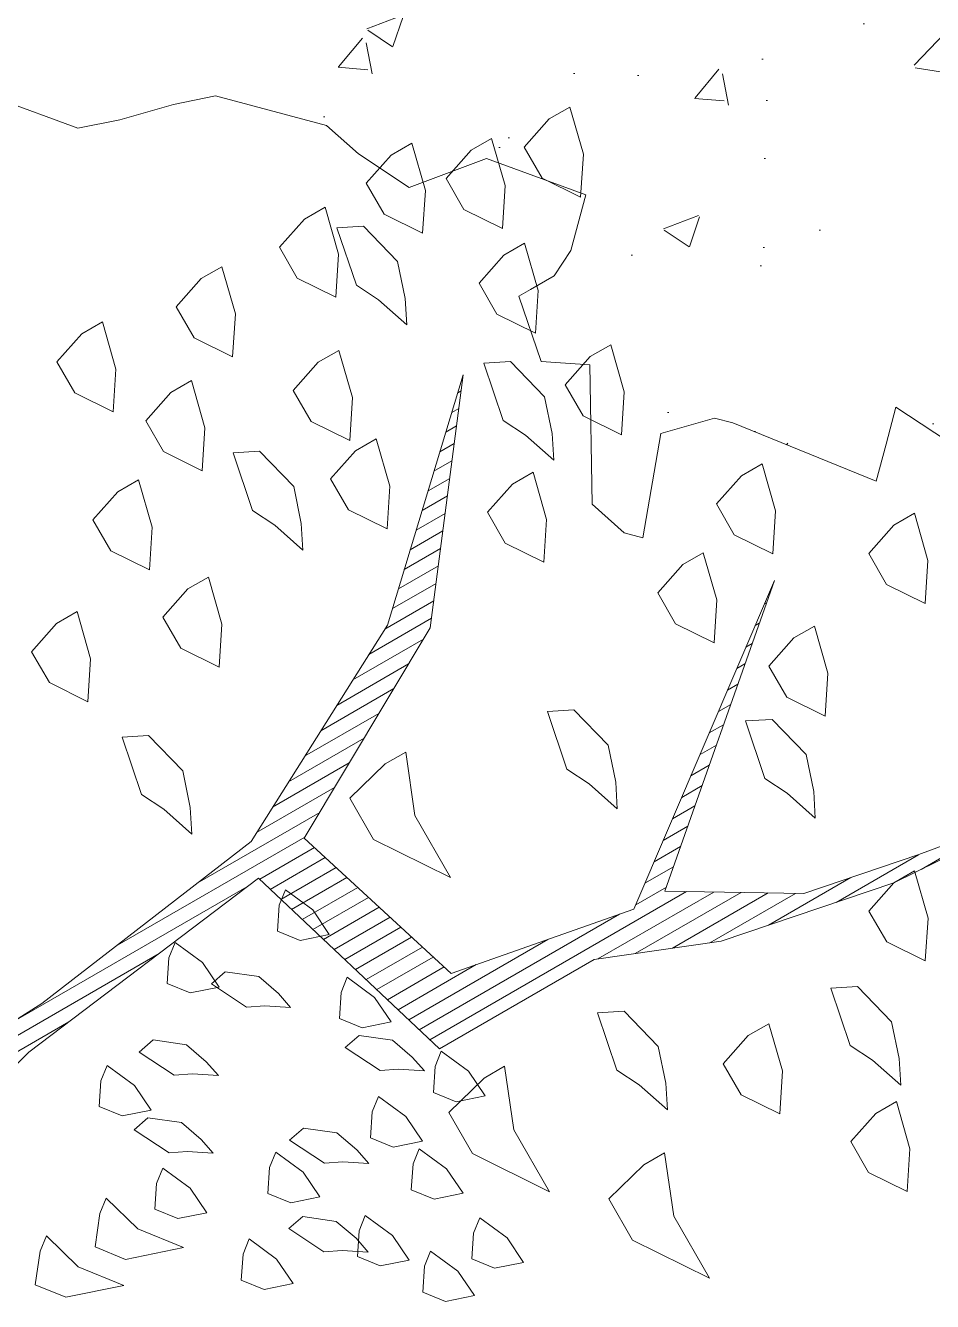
# Model space of a CAD drawing. Header units: metres. Extents: x 12093 to 20303, y 514 to 1412.
# Drawn here: x 19805.908 to 19806.836, y 684.401 to 685.705 of the extents above; entities that cross this region are included whole.
import ezdxf

# ---------------------------------------------------------------- set-up
doc = ezdxf.new("R2010")
doc.units = ezdxf.units.M
doc.layers.add('ARBOLES', color=52, linetype='Continuous', lineweight=13)
doc.layers.add('grass', color=64, linetype='Continuous', lineweight=13)
pattern_1 = [(50, (19136.99335, 73.14804), (0.36436934, -0.03187817), [0.0381, -0.4191]), (355, (19136.99335, 73.14804), (-0.07048565, 0.38211329), [0.03048, -0.33528]), (100.451, (19137.0237, 73.1454), (0.293885, 0.35023338), [0.03238, -0.35618]), (46.1842, (19136.99335, 73.24964), (0.54215808, -0.08408466), [0.05715, -0.62865]), (96.6356, (19137.03853, 73.24264), (0.47480847, 0.4948511), [0.04857, -0.53427]), (351.184, (19136.99335, 73.24964), (0.4748092, 0.49485024), [0.04572, -0.50292]), (21, (19137.04415, 73.22424), (0.30322976, -0.20453104), [0.0381, -0.4191]), (326, (19137.04415, 73.22424), (0.12360406, 0.36837593), [0.03048, -0.33528]), (71.4514, (19137.06942, 73.2072), (0.42683298, 0.16384572), [0.03238, -0.35618]), (37.5, (19136.99335, 73.14804), (0.006177207, 0.169110078), [0, -0.331216, 0, -0.34036, 0, -0.33655]), (7.5, (19136.99335, 73.14804), (0.133639325, 0.20036115), [0, -0.194056, 0, -0.323596, 0, -0.12827]), (327.5, (19136.88007, 73.14804), (0.27118119, -0.011457488), [0, -0.127, 0, -0.39624, 0, -0.52578]), (317.5, (19136.82927, 73.14804), (0.29625836, 0.05085298), [0, -0.1651, 0, -0.263144, 0, -0.37338])]

# ---------------------------------------------------------------- blocks, each defined once
blk = doc.blocks.new('ghgfghgh')
at = {"layer": 'ARBOLES', "lineweight": 20}
for p, q in [((20002.04074, 664.91544), (20002.08954, 665.07659)), ((20002.08954, 665.07659), (20002.06837, 664.91366)), ((20002.08603, 665.06501), (20002.0882, 665.06626)), ((20002.08221, 665.05238), (20002.08673, 665.05499)), ((20002.07838, 665.03974), (20002.08527, 665.04372)), ((20002.07456, 665.02711), (20002.0838, 665.03245)), ((20002.07073, 665.01448), (20002.08234, 665.02118)), ((20002.06691, 665.00184), (20002.08087, 665.00991)), ((20002.06308, 664.98921), (20002.07941, 664.99864)), ((20002.05925, 664.97657), (20002.07795, 664.98737)), ((20002.05543, 664.96394), (20002.07648, 664.97609)), ((20002.0516, 664.95131), (20002.07502, 664.96482)), ((20002.04778, 664.93867), (20002.07355, 664.95355)), ((20002.19964, 664.73235), (20002.29011, 664.94416)), ((20002.29011, 664.94416), (20002.21959, 664.74387)), ((20002.04395, 664.92604), (20002.07209, 664.94228)), ((20002.03908, 664.9128), (20002.07062, 664.93101)), ((20002.02874, 664.89641), (20002.06916, 664.91974)), ((20001.9528, 664.77601), (20002.04074, 664.91544)), ((20002.06837, 664.91366), (20001.98707, 664.77807)), ((20002.0184, 664.88001), (20002.06397, 664.90632)), ((20002.00805, 664.86361), (20002.05441, 664.89038)), ((20001.99771, 664.84722), (20002.04485, 664.87443)), ((20001.98737, 664.83082), (20002.03529, 664.85849)), ((20001.97703, 664.81443), (20002.02573, 664.84255)), ((20001.96669, 664.79803), (20002.01617, 664.8266)), ((20001.95635, 664.78164), (20002.00661, 664.81066)), ((20002.47074, 664.80022), (20002.36717, 664.74928)), ((20002.38328, 664.76745), (20002.47074, 664.80022)), ((20001.91811, 664.74913), (20001.99705, 664.79471)), ((20002.38477, 664.75794), (20002.43444, 664.78662)), ((20001.81804, 664.67161), (20001.9528, 664.77601)), ((20001.86529, 664.70821), (20001.98749, 664.77877)), ((20001.95839, 664.75154), (20001.99372, 664.77194)), ((20001.98707, 664.77807), (20002.08174, 664.69088)), ((20001.96525, 664.74508), (20002.00068, 664.76553)), ((20002.30911, 664.74236), (20002.38328, 664.76745)), ((20002.32986, 664.73666), (20002.38305, 664.76737)), ((20001.97211, 664.73861), (20002.00764, 664.75913)), ((20002.20674, 664.74898), (20002.22512, 664.75959)), ((20001.79871, 664.65935), (20001.95154, 664.74759)), ((20001.95767, 664.75222), (20001.80961, 664.64015)), ((20002.07434, 664.64228), (20001.95767, 664.75222)), ((20001.97897, 664.73215), (20002.0146, 664.75272)), ((20002.36717, 664.74928), (20002.25592, 664.71165)), ((20002.28626, 664.72191), (20002.33945, 664.75262)), ((20001.98583, 664.72568), (20002.02155, 664.74631)), ((20001.99269, 664.71922), (20002.02851, 664.7399)), ((20002.06815, 664.64811), (20002.23359, 664.74363)), ((20002.17642, 664.7002), (20002.25114, 664.74333)), ((20002.20048, 664.70366), (20002.26868, 664.74304)), ((20002.20083, 664.73514), (20002.22052, 664.74651)), ((20002.21959, 664.74387), (20002.30911, 664.74236)), ((20002.22454, 664.70713), (20002.28623, 664.74274)), ((20002.2486, 664.71059), (20002.30377, 664.74245)), ((20001.99955, 664.71276), (20002.03547, 664.73349)), ((20002.08174, 664.69088), (20002.19964, 664.73235)), ((20002.00641, 664.70629), (20002.04243, 664.72709)), ((20002.06129, 664.65458), (20002.19031, 664.72907)), ((20002.01327, 664.69983), (20002.04938, 664.72068)), ((20002.02013, 664.69336), (20002.05634, 664.71427)), ((20002.02699, 664.6869), (20002.0633, 664.70786)), ((20002.05443, 664.66104), (20002.1441, 664.71281)), ((20002.25592, 664.71165), (20002.17407, 664.69986)), ((20001.62714, 664.54987), (20001.89351, 664.70366)), ((20002.03385, 664.68043), (20002.07026, 664.70145)), ((20002.17407, 664.69986), (20002.07434, 664.64228)), ((20002.04071, 664.67397), (20002.07721, 664.69505)), ((20002.04757, 664.6675), (20002.09789, 664.69656)), ((20001.6623, 664.57283), (20001.81804, 664.67161)), ((20001.63575, 664.54441), (20001.83547, 664.65973)), ((20001.80961, 664.64015), (20001.70247, 664.53397))]:
    blk.add_line(p, q, dxfattribs=at)
at = {"layer": 'grass'}
for p, q in [((20001.77711, 665.25909), (20001.84114, 665.23554)), ((20001.90283, 665.25098), (20001.92989, 665.25652)), ((20001.92989, 665.25652), (20002.00148, 665.23733)), ((20001.8682, 665.24107), (20001.90283, 665.25098)), ((20002.15829, 665.24927), (20002.14499, 665.24159)), ((20002.167, 665.21883), (20002.15829, 665.24927)), ((20001.84114, 665.23554), (20001.8682, 665.24107)), ((20002.14499, 665.24159), (20002.12888, 665.22342)), ((20002.00148, 665.23733), (20002.02215, 665.219)), ((20002.0565, 665.22596), (20002.0432, 665.21828)), ((20002.0652, 665.19552), (20002.0565, 665.22596)), ((20002.10791, 665.22905), (20002.09461, 665.22137)), ((20002.11661, 665.19861), (20002.10791, 665.22905)), ((20002.02215, 665.219), (20002.05475, 665.19748)), ((20002.0432, 665.21828), (20002.02709, 665.20012)), ((20002.05475, 665.19748), (20002.10451, 665.21612)), ((20002.09461, 665.22137), (20002.0785, 665.2032)), ((20002.10451, 665.21612), (20002.16854, 665.19257)), ((20002.12888, 665.22342), (20002.1404, 665.20348)), ((20002.16521, 665.19121), (20002.167, 665.21883)), ((20002.02709, 665.20012), (20002.03861, 665.18017)), ((20002.0785, 665.2032), (20002.09002, 665.18325)), ((20002.1404, 665.20348), (20002.16521, 665.19121)), ((20002.06342, 665.1679), (20002.0652, 665.19552)), ((20002.11483, 665.17099), (20002.11661, 665.19861)), ((20002.16854, 665.19257), (20002.15894, 665.15677)), ((20002.0005, 665.18476), (20001.9872, 665.17708)), ((20002.0092, 665.15433), (20002.0005, 665.18476)), ((20002.09002, 665.18325), (20002.11483, 665.17099)), ((20001.9872, 665.17708), (20001.97109, 665.15892)), ((20002.03861, 665.18017), (20002.06342, 665.1679)), ((20002.00817, 665.17146), (20002.02531, 665.17249)), ((20002.02072, 665.13438), (20002.00817, 665.17146)), ((20002.02531, 665.17249), (20002.04731, 665.14973)), ((20001.97109, 665.15892), (20001.98261, 665.13897)), ((20002.12916, 665.16153), (20002.11586, 665.15385)), ((20002.13787, 665.13109), (20002.12916, 665.16153)), ((20002.00742, 665.1267), (20002.0092, 665.15433)), ((20002.04731, 665.14973), (20002.05218, 665.12595)), ((20002.11586, 665.15385), (20002.09975, 665.13568)), ((20002.15894, 665.15677), (20002.14818, 665.14047)), ((20001.93401, 665.14637), (20001.92071, 665.1387)), ((20001.94271, 665.11594), (20001.93401, 665.14637)), ((20001.92071, 665.1387), (20001.9046, 665.12053)), ((20001.98261, 665.13897), (20002.00742, 665.1267)), ((20002.03505, 665.12492), (20002.02072, 665.13438)), ((20002.09975, 665.13568), (20002.11127, 665.11574)), ((20002.14818, 665.14047), (20002.13305, 665.13174)), ((20002.05321, 665.10881), (20002.03505, 665.12492)), ((20002.05218, 665.12595), (20002.05321, 665.10881)), ((20002.13305, 665.13174), (20002.12549, 665.12737)), ((20002.12549, 665.12737), (20002.13976, 665.08518)), ((20002.13608, 665.10347), (20002.13787, 665.13109)), ((20001.9046, 665.12053), (20001.91612, 665.10058)), ((20001.85703, 665.1108), (20001.84373, 665.10312)), ((20001.86574, 665.08036), (20001.85703, 665.1108)), ((20001.94093, 665.08831), (20001.94271, 665.11594)), ((20002.11127, 665.11574), (20002.13608, 665.10347)), ((20001.84373, 665.10312), (20001.82762, 665.08495)), ((20001.91612, 665.10058), (20001.94093, 665.08831)), ((20002.00948, 665.09243), (20001.99618, 665.08475)), ((20002.01818, 665.06199), (20002.00948, 665.09243)), ((20002.18468, 665.09606), (20002.17139, 665.08839)), ((20002.19339, 665.06563), (20002.18468, 665.09606)), ((20001.82762, 665.08495), (20001.83914, 665.06501)), ((20001.99618, 665.08475), (20001.98007, 665.06659)), ((20002.10284, 665.08427), (20002.11998, 665.0853)), ((20002.11538, 665.04719), (20002.10284, 665.08427)), ((20002.11998, 665.0853), (20002.14198, 665.06254)), ((20002.13976, 665.08518), (20002.17119, 665.08315)), ((20002.13976, 665.08518), (20002.13976, 665.08518)), ((20002.17139, 665.08839), (20002.15528, 665.07022)), ((20001.86395, 665.05274), (20001.86574, 665.08036)), ((20002.17119, 665.08315), (20002.17268, 664.99323)), ((20001.91434, 665.07296), (20001.90104, 665.06528)), ((20001.92304, 665.04252), (20001.91434, 665.07296)), ((20002.15528, 665.07022), (20002.1668, 665.05027)), ((20001.83914, 665.06501), (20001.86395, 665.05274)), ((20001.90104, 665.06528), (20001.88493, 665.04712)), ((20001.98007, 665.06659), (20001.99159, 665.04664)), ((20002.0164, 665.03437), (20002.01818, 665.06199)), ((20002.14198, 665.06254), (20002.14685, 665.03876)), ((20002.19161, 665.038), (20002.19339, 665.06563)), ((20002.36211, 665.03199), (20002.3685, 665.05585)), ((20002.3685, 665.05585), (20002.4989, 664.96976)), ((20001.88493, 665.04712), (20001.89645, 665.02717)), ((20001.99159, 665.04664), (20002.0164, 665.03437)), ((20002.12971, 665.03773), (20002.11538, 665.04719)), ((20002.1668, 665.05027), (20002.19161, 665.038)), ((20002.21689, 665.03893), (20002.25152, 665.04883)), ((20002.25152, 665.04883), (20002.26345, 665.04564)), ((20002.26345, 665.04564), (20002.35572, 665.00812)), ((20001.92126, 665.0149), (20001.92304, 665.04252)), ((20002.03354, 665.0354), (20002.02024, 665.02772)), ((20002.04225, 665.00496), (20002.03354, 665.0354)), ((20002.14788, 665.02162), (20002.12971, 665.03773)), ((20002.14685, 665.03876), (20002.14788, 665.02162)), ((20002.20528, 664.9717), (20002.21689, 665.03893)), ((20001.89645, 665.02717), (20001.92126, 665.0149)), ((20001.94121, 665.02642), (20001.95834, 665.02744)), ((20001.95375, 664.98933), (20001.94121, 665.02642)), ((20001.95834, 665.02744), (20001.98035, 665.00469)), ((20002.02024, 665.02772), (20002.00413, 665.00955)), ((20002.35572, 665.00812), (20002.36211, 665.03199)), ((20002.28216, 665.01936), (20002.26886, 665.01168)), ((20002.29087, 664.98893), (20002.28216, 665.01936)), ((20002.13458, 665.01394), (20002.12128, 665.00627)), ((20002.14329, 664.98351), (20002.13458, 665.01394)), ((20002.26886, 665.01168), (20002.25275, 664.99352)), ((20001.88034, 665.009), (20001.86704, 665.00133)), ((20001.88904, 664.97857), (20001.88034, 665.009)), ((20001.98035, 665.00469), (20001.98522, 664.9809)), ((20002.00413, 665.00955), (20002.01565, 664.98961)), ((20002.04047, 664.97734), (20002.04225, 665.00496)), ((20002.12128, 665.00627), (20002.10517, 664.9881)), ((20001.86704, 665.00133), (20001.85093, 664.98316)), ((20002.25275, 664.99352), (20002.26427, 664.97357)), ((20001.96808, 664.97987), (20001.95375, 664.98933)), ((20002.01565, 664.98961), (20002.04047, 664.97734)), ((20002.10517, 664.9881), (20002.11669, 664.96815)), ((20002.17268, 664.99323), (20002.19334, 664.9749)), ((20002.17268, 664.99323), (20002.17268, 664.99323)), ((20002.28909, 664.9613), (20002.29087, 664.98893)), ((20002.38039, 664.98742), (20002.36709, 664.97974)), ((20002.3891, 664.95698), (20002.38039, 664.98742)), ((20001.85093, 664.98316), (20001.86245, 664.96321)), ((20001.88726, 664.95094), (20001.88904, 664.97857)), ((20001.98624, 664.96376), (20001.96808, 664.97987)), ((20001.98522, 664.9809), (20001.98624, 664.96376)), ((20002.1415, 664.95588), (20002.14329, 664.98351)), ((20002.36709, 664.97974), (20002.35098, 664.96158)), ((20002.19334, 664.9749), (20002.20528, 664.9717)), ((20002.26427, 664.97357), (20002.28909, 664.9613)), ((20001.86245, 664.96321), (20001.88726, 664.95094)), ((20002.11669, 664.96815), (20002.1415, 664.95588)), ((20002.24432, 664.96205), (20002.23103, 664.95438)), ((20002.25303, 664.93162), (20002.24432, 664.96205)), ((20002.35098, 664.96158), (20002.3625, 664.94163)), ((20002.23103, 664.95438), (20002.21492, 664.93621)), ((20002.38731, 664.92936), (20002.3891, 664.95698)), ((20001.92538, 664.94635), (20001.91208, 664.93867)), ((20001.93408, 664.91592), (20001.92538, 664.94635)), ((20001.91208, 664.93867), (20001.89597, 664.92051)), ((20002.21492, 664.93621), (20002.22644, 664.91626)), ((20002.28949, 664.9427), (20002.28963, 664.94278)), ((20002.3625, 664.94163), (20002.38731, 664.92936)), ((20002.25125, 664.90399), (20002.25303, 664.93162)), ((20002.28358, 664.92887), (20002.28502, 664.9297)), ((20001.84072, 664.92407), (20001.82742, 664.91639)), ((20001.84943, 664.89364), (20001.84072, 664.92407)), ((20001.89597, 664.92051), (20001.90749, 664.90056)), ((20001.82742, 664.91639), (20001.81131, 664.89823)), ((20001.9323, 664.88829), (20001.93408, 664.91592)), ((20002.22644, 664.91626), (20002.25125, 664.90399)), ((20002.27767, 664.91503), (20002.28041, 664.91661)), ((20002.31596, 664.91476), (20002.30266, 664.90708)), ((20002.32466, 664.88432), (20002.31596, 664.91476)), ((20002.27176, 664.90119), (20002.27581, 664.90353)), ((20002.30266, 664.90708), (20002.28655, 664.88891)), ((20001.81131, 664.89823), (20001.82283, 664.87828)), ((20001.90749, 664.90056), (20001.9323, 664.88829)), ((20001.84765, 664.86601), (20001.84943, 664.89364)), ((20002.26585, 664.88735), (20002.2712, 664.89044)), ((20002.28655, 664.88891), (20002.29807, 664.86897)), ((20001.82283, 664.87828), (20001.84765, 664.86601)), ((20002.32288, 664.8567), (20002.32466, 664.88432)), ((20002.25994, 664.87352), (20002.26659, 664.87736)), ((20002.25403, 664.85968), (20002.26198, 664.86427)), ((20002.29807, 664.86897), (20002.32288, 664.8567)), ((20002.14384, 664.85971), (20002.16097, 664.86074)), ((20002.15638, 664.82263), (20002.14384, 664.85971)), ((20002.16097, 664.86074), (20002.18298, 664.83798)), ((20002.27147, 664.85361), (20002.28861, 664.85464)), ((20002.28402, 664.81653), (20002.27147, 664.85361)), ((20002.28861, 664.85464), (20002.31061, 664.83188)), ((20002.24812, 664.84584), (20002.25738, 664.85119)), ((20001.86965, 664.84325), (20001.88679, 664.84428)), ((20001.8822, 664.80617), (20001.86965, 664.84325)), ((20001.88679, 664.84428), (20001.90879, 664.82153)), ((20002.18298, 664.83798), (20002.18785, 664.8142)), ((20002.24221, 664.832), (20002.25277, 664.8381)), ((20002.05253, 664.83359), (20002.03924, 664.82591)), ((20002.05843, 664.79267), (20002.05253, 664.83359)), ((20002.31061, 664.83188), (20002.31548, 664.8081)), ((20001.90879, 664.82153), (20001.91366, 664.79774)), ((20002.03924, 664.82591), (20002.01648, 664.80391)), ((20002.17071, 664.81317), (20002.15638, 664.82263)), ((20002.2363, 664.81817), (20002.24816, 664.82502)), ((20002.18888, 664.79706), (20002.17071, 664.81317)), ((20002.18785, 664.8142), (20002.18888, 664.79706)), ((20002.29834, 664.80707), (20002.28402, 664.81653)), ((20001.89652, 664.79671), (20001.8822, 664.80617)), ((20002.23038, 664.80433), (20002.24355, 664.81193)), ((20002.31651, 664.79096), (20002.29834, 664.80707)), ((20002.31548, 664.8081), (20002.31651, 664.79096)), ((20001.91469, 664.7806), (20001.89652, 664.79671)), ((20001.91366, 664.79774), (20001.91469, 664.7806)), ((20002.01648, 664.80391), (20002.03183, 664.77731)), ((20002.22447, 664.79049), (20002.23895, 664.79885)), ((20002.08146, 664.75278), (20002.05843, 664.79267)), ((20002.21856, 664.77665), (20002.23434, 664.78576)), ((20002.03183, 664.77731), (20002.08146, 664.75278)), ((20002.21265, 664.76282), (20002.22973, 664.77268)), ((20002.38047, 664.75696), (20002.36717, 664.74928)), ((20002.38917, 664.72653), (20002.38047, 664.75696)), ((20002.36717, 664.74928), (20002.35106, 664.73112)), ((20001.97497, 664.74472), (20001.97096, 664.73492)), ((20001.99257, 664.73181), (20001.97497, 664.74472)), ((20001.97096, 664.73492), (20001.96985, 664.71821)), ((20002.00327, 664.71599), (20001.99257, 664.73181)), ((20002.35106, 664.73112), (20002.36258, 664.71117)), ((20002.38739, 664.6989), (20002.38917, 664.72653)), ((20001.96985, 664.71821), (20001.98456, 664.7122)), ((20001.98456, 664.7122), (20002.00327, 664.71599)), ((20001.90392, 664.71085), (20001.89991, 664.70104)), ((20001.92152, 664.69793), (20001.90392, 664.71085)), ((20002.36258, 664.71117), (20002.38739, 664.6989)), ((20001.89991, 664.70104), (20001.8988, 664.68434)), ((20001.93222, 664.68212), (20001.92152, 664.69793)), ((20001.92732, 664.68412), (20001.93622, 664.69192)), ((20001.93622, 664.69192), (20001.95783, 664.68881)), ((20001.8988, 664.68434), (20001.91351, 664.67833)), ((20001.91351, 664.67833), (20001.93222, 664.68212)), ((20001.94982, 664.6692), (20001.92732, 664.68412)), ((20001.95783, 664.68881), (20001.97053, 664.6779)), ((20002.01486, 664.68838), (20002.01085, 664.67857)), ((20002.03246, 664.67546), (20002.01486, 664.68838)), ((20002.32652, 664.68149), (20002.34366, 664.68252)), ((20002.33907, 664.6444), (20002.32652, 664.68149)), ((20002.34366, 664.68252), (20002.36566, 664.65976)), ((20001.97053, 664.6779), (20001.97833, 664.66899)), ((20002.01085, 664.67857), (20002.00974, 664.66187)), ((20002.04316, 664.65965), (20002.03246, 664.67546)), ((20001.96162, 664.6701), (20001.94982, 664.6692)), ((20001.97833, 664.66899), (20001.96162, 664.6701)), ((20002.17613, 664.66558), (20002.19327, 664.66661)), ((20002.18867, 664.6285), (20002.17613, 664.66558)), ((20002.19327, 664.66661), (20002.21527, 664.64385)), ((20002.00974, 664.66187), (20002.02445, 664.65586)), ((20002.02445, 664.65586), (20002.04316, 664.65965)), ((20002.28663, 664.65846), (20002.27333, 664.65078)), ((20002.29533, 664.62802), (20002.28663, 664.65846)), ((20002.36566, 664.65976), (20002.37053, 664.63597)), ((20001.88077, 664.64023), (20001.88968, 664.64803)), ((20001.88968, 664.64803), (20001.91129, 664.64491)), ((20002.01353, 664.64316), (20002.02244, 664.65096)), ((20002.02244, 664.65096), (20002.04405, 664.64784)), ((20002.27333, 664.65078), (20002.25722, 664.63261)), ((20001.90327, 664.62531), (20001.88077, 664.64023)), ((20001.91129, 664.64491), (20001.92399, 664.634)), ((20002.03604, 664.62824), (20002.01353, 664.64316)), ((20002.04405, 664.64784), (20002.05675, 664.63693)), ((20002.07546, 664.64072), (20002.07145, 664.63092)), ((20002.09306, 664.62781), (20002.07546, 664.64072)), ((20002.21527, 664.64385), (20002.22014, 664.62007)), ((20002.35339, 664.63495), (20002.33907, 664.6444)), ((20001.86006, 664.63153), (20001.85605, 664.62173)), ((20001.87766, 664.61862), (20001.86006, 664.63153)), ((20001.92399, 664.634), (20001.93179, 664.62509)), ((20002.05675, 664.63693), (20002.06455, 664.62802)), ((20002.25722, 664.63261), (20002.26874, 664.61267)), ((20002.37156, 664.61884), (20002.35339, 664.63495)), ((20002.37053, 664.63597), (20002.37156, 664.61884)), ((20001.91508, 664.6262), (20001.90327, 664.62531)), ((20001.93179, 664.62509), (20001.91508, 664.6262)), ((20002.04784, 664.62913), (20002.03604, 664.62824)), ((20002.06455, 664.62802), (20002.04784, 664.62913)), ((20002.07145, 664.63092), (20002.07034, 664.61421)), ((20002.10299, 664.62336), (20002.08023, 664.60135)), ((20002.10376, 664.612), (20002.09306, 664.62781)), ((20002.11629, 664.63103), (20002.10299, 664.62336)), ((20002.12219, 664.59011), (20002.11629, 664.63103)), ((20002.203, 664.61904), (20002.18867, 664.6285)), ((20002.29355, 664.6004), (20002.29533, 664.62802)), ((20001.85605, 664.62173), (20001.85494, 664.60502)), ((20001.88836, 664.60281), (20001.87766, 664.61862)), ((20002.22117, 664.60293), (20002.203, 664.61904)), ((20002.22014, 664.62007), (20002.22117, 664.60293)), ((20002.03493, 664.61153), (20002.03092, 664.60173)), ((20002.05253, 664.59862), (20002.03493, 664.61153)), ((20002.07034, 664.61421), (20002.08505, 664.6082)), ((20002.08505, 664.6082), (20002.10376, 664.612)), ((20002.26874, 664.61267), (20002.29355, 664.6004)), ((20002.36875, 664.60835), (20002.35545, 664.60067)), ((20002.37745, 664.57791), (20002.36875, 664.60835)), ((20001.85494, 664.60502), (20001.86965, 664.59901)), ((20001.86965, 664.59901), (20001.88836, 664.60281)), ((20002.03092, 664.60173), (20002.02981, 664.58502)), ((20002.06323, 664.5828), (20002.05253, 664.59862)), ((20002.08023, 664.60135), (20002.09559, 664.57476)), ((20002.35545, 664.60067), (20002.33934, 664.58251)), ((20001.87744, 664.59011), (20001.88635, 664.5979)), ((20001.88635, 664.5979), (20001.90796, 664.59479)), ((20001.90796, 664.59479), (20001.92066, 664.58388)), ((20001.97769, 664.58345), (20001.98659, 664.59125)), ((20001.98659, 664.59125), (20002.0082, 664.58814)), ((20001.89995, 664.57519), (20001.87744, 664.59011)), ((20001.92066, 664.58388), (20001.92846, 664.57497)), ((20002.00019, 664.56853), (20001.97769, 664.58345)), ((20002.0082, 664.58814), (20002.0209, 664.57722)), ((20002.02981, 664.58502), (20002.04451, 664.57901)), ((20002.04451, 664.57901), (20002.06323, 664.5828)), ((20002.14522, 664.55022), (20002.12219, 664.59011)), ((20002.33934, 664.58251), (20002.35086, 664.56256)), ((20001.91175, 664.57608), (20001.89995, 664.57519)), ((20001.92846, 664.57497), (20001.91175, 664.57608)), ((20001.96878, 664.57565), (20001.96477, 664.56585)), ((20001.98638, 664.56274), (20001.96878, 664.57565)), ((20002.0209, 664.57722), (20002.0287, 664.56832)), ((20002.06122, 664.5779), (20002.05721, 664.5681)), ((20002.07882, 664.56499), (20002.06122, 664.5779)), ((20002.09559, 664.57476), (20002.14522, 664.55022)), ((20002.21939, 664.57531), (20002.20609, 664.56763)), ((20002.22528, 664.53438), (20002.21939, 664.57531)), ((20002.37567, 664.55029), (20002.37745, 664.57791)), ((20001.96477, 664.56585), (20001.96366, 664.54914)), ((20002.012, 664.56943), (20002.00019, 664.56853)), ((20002.0287, 664.56832), (20002.012, 664.56943)), ((20002.05721, 664.5681), (20002.05611, 664.55139)), ((20002.20609, 664.56763), (20002.18333, 664.54563)), ((20001.89594, 664.56539), (20001.89193, 664.55558)), ((20001.91354, 664.55247), (20001.89594, 664.56539)), ((20001.99708, 664.54692), (20001.98638, 664.56274)), ((20002.08952, 664.54918), (20002.07882, 664.56499)), ((20002.35086, 664.56256), (20002.37567, 664.55029)), ((20001.89193, 664.55558), (20001.89082, 664.53888)), ((20001.92424, 664.53666), (20001.91354, 664.55247)), ((20002.05611, 664.55139), (20002.07081, 664.54538)), ((20001.85941, 664.546), (20001.85541, 664.53619)), ((20001.87991, 664.52618), (20001.85941, 664.546)), ((20001.96366, 664.54914), (20001.97837, 664.54313)), ((20001.97837, 664.54313), (20001.99708, 664.54692)), ((20002.07081, 664.54538), (20002.08952, 664.54918)), ((20002.18333, 664.54563), (20002.19869, 664.51903)), ((20001.85541, 664.53619), (20001.85229, 664.51459)), ((20001.89082, 664.53888), (20001.90553, 664.53287)), ((20001.90553, 664.53287), (20001.92424, 664.53666)), ((20001.97726, 664.52643), (20001.98617, 664.53422)), ((20001.98617, 664.53422), (20002.00777, 664.53111)), ((20002.02648, 664.5349), (20002.02248, 664.5251)), ((20002.04409, 664.52199), (20002.02648, 664.5349)), ((20002.10022, 664.53336), (20002.09621, 664.52356)), ((20002.11782, 664.52045), (20002.10022, 664.53336)), ((20002.24831, 664.49449), (20002.22528, 664.53438)), ((20001.90932, 664.51416), (20001.87991, 664.52618)), ((20001.99976, 664.51151), (20001.97726, 664.52643)), ((20002.00777, 664.53111), (20002.02047, 664.5202)), ((20002.02248, 664.5251), (20002.02137, 664.50839)), ((20001.82088, 664.52171), (20001.81688, 664.5119)), ((20001.84138, 664.50189), (20001.82088, 664.52171)), ((20001.95164, 664.51974), (20001.94764, 664.50993)), ((20001.96924, 664.50682), (20001.95164, 664.51974)), ((20002.02047, 664.5202), (20002.02827, 664.51129)), ((20002.05478, 664.50618), (20002.04409, 664.52199)), ((20002.09621, 664.52356), (20002.0951, 664.50685)), ((20002.12851, 664.50464), (20002.11782, 664.52045)), ((20002.19869, 664.51903), (20002.24831, 664.49449)), ((20001.81688, 664.5119), (20001.81376, 664.4903)), ((20001.85229, 664.51459), (20001.8719, 664.50657)), ((20001.8719, 664.50657), (20001.90932, 664.51416)), ((20001.94764, 664.50993), (20001.94653, 664.49323)), ((20002.01157, 664.5124), (20001.99976, 664.51151)), ((20002.02827, 664.51129), (20002.01157, 664.5124)), ((20002.02137, 664.50839), (20002.03607, 664.50238)), ((20002.06859, 664.51197), (20002.06458, 664.50217)), ((20002.08619, 664.49906), (20002.06859, 664.51197)), ((20001.87079, 664.48987), (20001.84138, 664.50189)), ((20001.97994, 664.49101), (20001.96924, 664.50682)), ((20002.03607, 664.50238), (20002.05478, 664.50618)), ((20002.06458, 664.50217), (20002.06347, 664.48546)), ((20002.0951, 664.50685), (20002.1098, 664.50084)), ((20002.1098, 664.50084), (20002.12851, 664.50464)), ((20001.94653, 664.49323), (20001.96123, 664.48722)), ((20002.09689, 664.48324), (20002.08619, 664.49906)), ((20001.81376, 664.4903), (20001.83337, 664.48228)), ((20001.83337, 664.48228), (20001.87079, 664.48987)), ((20001.96123, 664.48722), (20001.97994, 664.49101)), ((20002.06347, 664.48546), (20002.07818, 664.47945)), ((20002.07818, 664.47945), (20002.09689, 664.48324))]:
    blk.add_line(p, q, dxfattribs=at)

msp = doc.modelspace()

# ---------------------------------------------------------------- hatches: boundary and pattern name
at = {"layer": 'grass'}
h = msp.add_hatch(dxfattribs=at)
h.set_pattern_fill('AR-CONC', color=256, scale=0.002, style=0)
h.set_pattern_definition(pattern_1)
h.paths.add_polyline_path([(19806.3352, 686.2165, 0.095823), (19804.3156, 686.556), (19804.2975, 685.6341), (19804.8637, 685.4484), (19804.8601, 685.4546), (19804.8857, 685.4834), (19804.8927, 685.4875), (19804.9003, 685.4991), (19804.9534, 685.5458), (19805.0702, 685.5652), (19805.1258, 685.5718), (19805.1465, 685.5918), (19805.1676, 685.604), (19805.1714, 685.5773), (19805.1749, 685.5777), (19805.2488, 685.5883), (19805.2986, 685.5851), (19805.3586, 685.6197), (19805.4375, 685.6493), (19805.5492, 685.6498), (19805.5783, 685.6826), (19805.6471, 685.6743), (19805.8174, 685.6287), (19805.8294, 685.6356), (19805.8603, 685.6374), (19805.9619, 685.6001), (19806.0048, 685.6089), (19806.0597, 685.6246), (19806.1026, 685.6334), (19806.2162, 685.6029), (19806.2274, 685.593)])
h = msp.add_hatch(dxfattribs=at)
h.set_pattern_fill('AR-CONC', color=256, scale=0.002, style=0)
h.set_pattern_definition(pattern_1)
h.paths.add_polyline_path([(19807.0477, 685.8894, 0.036398), (19806.3352, 686.2165), (19806.2274, 685.593), (19806.2489, 685.5739), (19806.2706, 685.5595), (19806.2823, 685.5727), (19806.3034, 685.5849), (19806.3148, 685.545), (19806.345, 685.5563), (19806.3639, 685.5776), (19806.385, 685.5898), (19806.3921, 685.5647), (19806.4435, 685.5458), (19806.4365, 685.5492), (19806.4182, 685.5809), (19806.4438, 685.6097), (19806.4649, 685.6219), (19806.4787, 685.5736), (19806.4761, 685.5338), (19806.4811, 685.5319), (19806.4659, 685.4752), (19806.4488, 685.4493), (19806.4311, 685.4391), (19806.4325, 685.4344), (19806.4296, 685.3906), (19806.4249, 685.393), (19806.4355, 685.3616), (19806.4787, 685.3588), (19806.4856, 685.3667), (19806.5067, 685.3789), (19806.5205, 685.3306), (19806.5177, 685.2868), (19806.4863, 685.3024), (19806.4877, 685.2158), (19806.5205, 685.1867), (19806.5394, 685.1816), (19806.5578, 685.2883), (19806.6127, 685.304), (19806.6317, 685.2989), (19806.778, 685.2394), (19806.7881, 685.2773), (19806.7983, 685.3151), (19806.9318, 685.2269), (19807.2409, 685.5932)])

# ---------------------------------------------------------------- block references
at = {"layer": 'Defpoints', "lineweight": 20, "xscale": 1.586003757394792, "yscale": 1.586003757394792, "zscale": 1.586003757394792}
msp.add_blockref('ghgfghgh', (-11917.0333, -369.466), dxfattribs=at)

doc.saveas('drawing.dxf')
